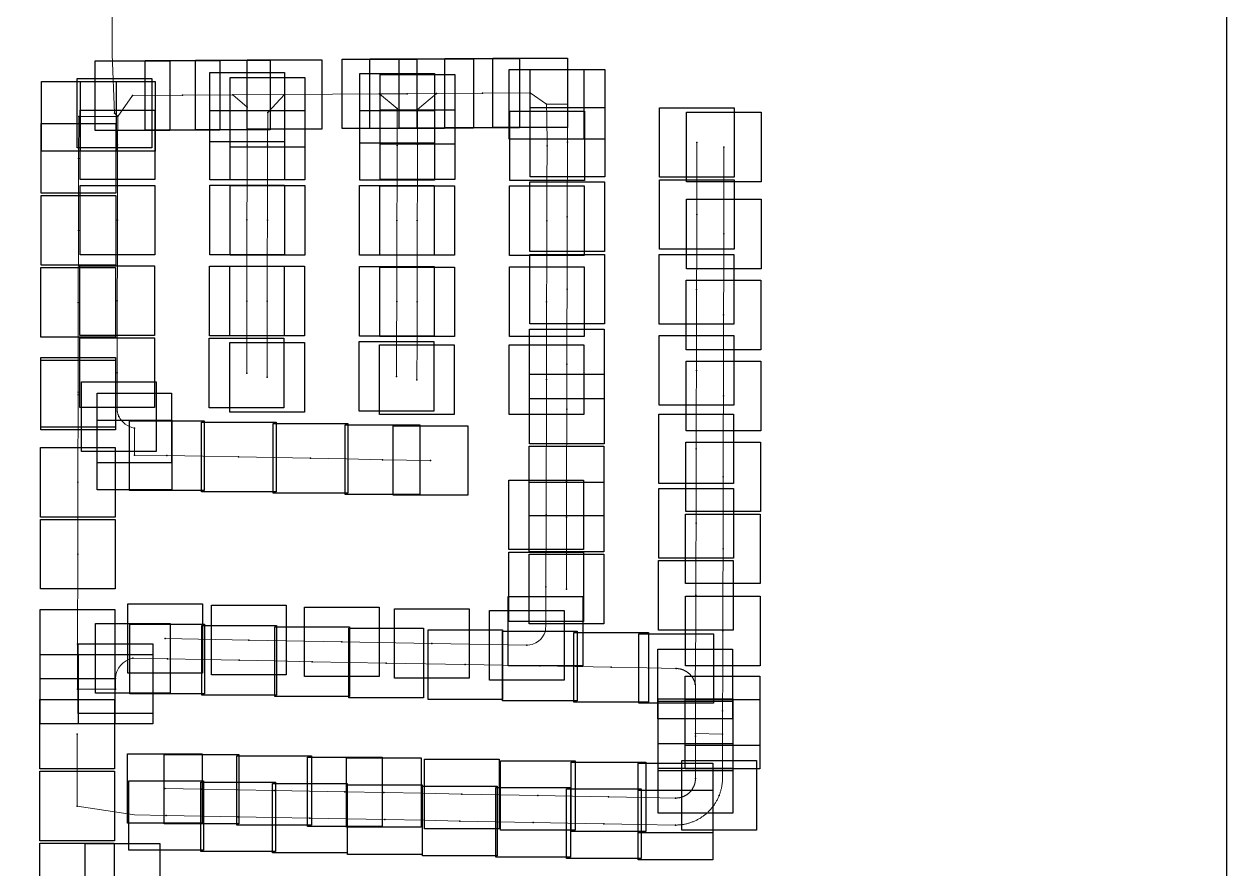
# Model space of a CAD drawing. Header units: millimetres. Extents: x 881174 to 1703730, y 372762 to 704197.
# Drawn here: x 885005 to 887011, y 670080 to 671489 of the extents above; entities that cross this region are included whole.
import ezdxf

# ---------------------------------------------------------------- set-up
doc = ezdxf.new("R2010")
doc.units = ezdxf.units.MM
for name, color, linetype, lineweight in [('2Block', 190, 'Continuous', 30), ('Capa1', 190, 'Continuous', 30), ('Exercise01', 190, 'Continuous', 30)]:
    doc.layers.add(name, color=color, linetype=linetype, lineweight=lineweight)
doc.layers.add('Polyline01', color=7, linetype='Continuous', lineweight=60, true_color=0xa451a4)

msp = doc.modelspace()

# ---------------------------------------------------------------- linework, layer by layer
at = {"layer": '2Block', "ltscale": 1.5}
for points in [[(885123.6, 671427.4), (885248.1, 671427.4), (885248.1, 671311.5), (885123.6, 671311.5)], [(885207.1, 671428), (885331.6, 671428), (885331.6, 671312), (885207.1, 671312)], [(885291, 671428.6), (885415.4, 671428.6), (885415.4, 671312.7), (885291, 671312.7)], [(885377.2, 671429.2), (885501.7, 671429.2), (885501.7, 671313.3), (885377.2, 671313.3)], [(885535.4, 671430.3), (885659.9, 671430.3), (885659.9, 671314.4), (885535.4, 671314.4)], [(885581.7, 671430.7), (885706.2, 671430.7), (885706.2, 671314.8), (885581.7, 671314.8)], [(885630.4, 671431.1), (885754.9, 671431.1), (885754.9, 671315.1), (885630.4, 671315.1)], [(885707.1, 671431.6), (885831.6, 671431.6), (885831.6, 671315.7), (885707.1, 671315.7)], [(885787, 671432.2), (885911.5, 671432.2), (885911.5, 671316.2), (885787, 671316.2)], [(885315.1, 671408.2), (885439.6, 671408.2), (885439.6, 671292.2), (885315.1, 671292.2)], [(885565.1, 671406.1), (885689.6, 671406.1), (885689.6, 671290.2), (885565.1, 671290.2)], [(885814.3, 671413), (885938.8, 671413), (885938.8, 671297.1), (885814.3, 671297.1)], [(885849.1, 671413), (885973.6, 671413), (885973.6, 671297.1), (885849.1, 671297.1)], [(885034.1, 671392.9), (885158.6, 671392.9), (885158.6, 671277), (885034.1, 671277)], [(885093.6, 671398.3), (885218.1, 671398.3), (885218.1, 671282.3), (885093.6, 671282.3)], [(885099.1, 671392.8), (885223.6, 671392.8), (885223.6, 671276.8), (885099.1, 671276.8)], [(885349.1, 671399.5), (885473.6, 671399.5), (885473.6, 671283.6), (885349.1, 671283.6)], [(885599.1, 671404.5), (885723.6, 671404.5), (885723.6, 671288.5), (885599.1, 671288.5)], [(885099, 671345.4), (885223.5, 671345.4), (885223.5, 671229.4), (885099, 671229.4)], [(885315, 671344.9), (885439.5, 671344.9), (885439.5, 671228.9), (885315, 671228.9)], [(885349, 671344.9), (885473.5, 671344.9), (885473.5, 671228.9), (885349, 671228.9)], [(885599, 671345.7), (885723.5, 671345.7), (885723.5, 671229.8), (885599, 671229.8)], [(885849, 671349.8), (885973.5, 671349.8), (885973.5, 671233.9), (885849, 671233.9)], [(886065, 671349.3), (886189.5, 671349.3), (886189.5, 671233.4), (886065, 671233.4)], [(885565, 671344.4), (885689.5, 671344.4), (885689.5, 671228.4), (885565, 671228.4)], [(885815, 671343.8), (885939.5, 671343.8), (885939.5, 671227.9), (885815, 671227.9)], [(886110, 671341.7), (886234.5, 671341.7), (886234.5, 671225.8), (886110, 671225.8)], [(885033.9, 671322.8), (885158.4, 671322.8), (885158.4, 671206.8), (885033.9, 671206.8)], [(885848.7, 671225.6), (885973.2, 671225.6), (885973.2, 671109.7), (885848.7, 671109.7)], [(886064.7, 671229.3), (886189.2, 671229.3), (886189.2, 671113.4), (886064.7, 671113.4)], [(885098.7, 671219.8), (885223.2, 671219.8), (885223.2, 671103.8), (885098.7, 671103.8)], [(885314.7, 671220.1), (885439.2, 671220.1), (885439.2, 671104.1), (885314.7, 671104.1)], [(885348.7, 671219.5), (885473.2, 671219.5), (885473.2, 671103.6), (885348.7, 671103.6)], [(885564.7, 671219.4), (885689.2, 671219.4), (885689.2, 671103.4), (885564.7, 671103.4)], [(885598.7, 671219.3), (885723.2, 671219.3), (885723.2, 671103.4), (885598.7, 671103.4)], [(885814.7, 671218.8), (885939.2, 671218.8), (885939.2, 671102.9), (885814.7, 671102.9)], [(885033.7, 671202.8), (885158.1, 671202.8), (885158.1, 671086.8), (885033.7, 671086.8)], [(886109.6, 671196.7), (886234.1, 671196.7), (886234.1, 671080.8), (886109.6, 671080.8)], [(885848.4, 671104.8), (885972.9, 671104.8), (885972.9, 670988.9), (885848.4, 670988.9)], [(886064.4, 671104.3), (886188.9, 671104.3), (886188.9, 670988.4), (886064.4, 670988.4)], [(885098.4, 671085.4), (885222.9, 671085.4), (885222.9, 670969.4), (885098.4, 670969.4)], [(885314.4, 671084.9), (885438.9, 671084.9), (885438.9, 670968.9), (885314.4, 670968.9)], [(885348.4, 671084.9), (885472.9, 671084.9), (885472.9, 670968.9), (885348.4, 670968.9)], [(885564.4, 671084.4), (885688.9, 671084.4), (885688.9, 670968.4), (885564.4, 670968.4)], [(885033.4, 671082.8), (885157.9, 671082.8), (885157.9, 670966.8), (885033.4, 670966.8)], [(885598.4, 671083.7), (885722.9, 671083.7), (885722.9, 670967.7), (885598.4, 670967.7)], [(885814.4, 671083.8), (885938.9, 671083.8), (885938.9, 670967.9), (885814.4, 670967.9)], [(886109.3, 671061.7), (886233.8, 671061.7), (886233.8, 670945.8), (886109.3, 670945.8)], [(885098.1, 670965.4), (885222.6, 670965.4), (885222.6, 670849.4), (885098.1, 670849.4)], [(885314.1, 670964.9), (885438.6, 670964.9), (885438.6, 670848.9), (885314.1, 670848.9)], [(885848.1, 670979.8), (885972.6, 670979.8), (885972.6, 670863.9), (885848.1, 670863.9)], [(886064.1, 670969.3), (886188.6, 670969.3), (886188.6, 670853.4), (886064.1, 670853.4)], [(885348.1, 670957.9), (885472.6, 670957.9), (885472.6, 670841.9), (885348.1, 670841.9)], [(885564.1, 670959.4), (885688.6, 670959.4), (885688.6, 670843.4), (885564.1, 670843.4)], [(885598.1, 670953.8), (885722.6, 670953.8), (885722.6, 670837.8), (885598.1, 670837.8)], [(885814.1, 670953.8), (885938.6, 670953.8), (885938.6, 670837.9), (885814.1, 670837.9)], [(885033, 670932.8), (885157.5, 670932.8), (885157.5, 670816.8), (885033, 670816.8)], [(885033, 670928.4), (885157.5, 670928.4), (885157.5, 670812.4), (885033, 670812.4)], [(886109, 670926.7), (886233.5, 670926.7), (886233.5, 670810.8), (886109, 670810.8)], [(885848, 670904.8), (885972.5, 670904.8), (885972.5, 670788.9), (885848, 670788.9)], [(885101, 670892.3), (885225.5, 670892.3), (885225.5, 670776.3), (885101, 670776.3)], [(885126.8, 670873.1), (885251.3, 670873.1), (885251.3, 670757.2), (885126.8, 670757.2)], [(885127.2, 670828.2), (885251.7, 670828.2), (885251.7, 670712.2), (885127.2, 670712.2)], [(885180.8, 670827.2), (885305.3, 670827.2), (885305.3, 670711.3), (885180.8, 670711.3)], [(885300.8, 670824.9), (885425.3, 670824.9), (885425.3, 670709), (885300.8, 670709)], [(886063.8, 670838.4), (886188.3, 670838.4), (886188.3, 670722.5), (886063.8, 670722.5)], [(885420.8, 670822.7), (885545.3, 670822.7), (885545.3, 670706.7), (885420.8, 670706.7)], [(885540.8, 670820.4), (885665.3, 670820.4), (885665.3, 670704.5), (885540.8, 670704.5)], [(885620.7, 670818.9), (885745.2, 670818.9), (885745.2, 670703), (885620.7, 670703)], [(885847.7, 670784.8), (885972.2, 670784.8), (885972.2, 670668.9), (885847.7, 670668.9)], [(886108.7, 670791.7), (886233.2, 670791.7), (886233.2, 670675.8), (886108.7, 670675.8)], [(885032.7, 670782.8), (885157.2, 670782.8), (885157.2, 670666.8), (885032.7, 670666.8)], [(885813.6, 670728.4), (885938.1, 670728.4), (885938.1, 670612.5), (885813.6, 670612.5)], [(885847.6, 670724.7), (885972, 670724.7), (885972, 670608.8), (885847.6, 670608.8)], [(886063.5, 670714.3), (886188, 670714.3), (886188, 670598.4), (886063.5, 670598.4)], [(885032.4, 670662.8), (885156.9, 670662.8), (885156.9, 670546.8), (885032.4, 670546.8)], [(886108.4, 670671.7), (886232.9, 670671.7), (886232.9, 670555.8), (886108.4, 670555.8)], [(885813.3, 670608.4), (885937.8, 670608.4), (885937.8, 670492.5), (885813.3, 670492.5)], [(885847.3, 670604.6), (885971.8, 670604.6), (885971.8, 670488.7), (885847.3, 670488.7)], [(886063.3, 670594.3), (886187.7, 670594.3), (886187.7, 670478.4), (886063.3, 670478.4)], [(885812.2, 670534.4), (885936.7, 670534.4), (885936.7, 670418.4), (885812.2, 670418.4)], [(886108.1, 670534.7), (886232.6, 670534.7), (886232.6, 670418.8), (886108.1, 670418.8)], [(885032.1, 670512.8), (885156.6, 670512.8), (885156.6, 670396.8), (885032.1, 670396.8)], [(885178, 670522.2), (885302.5, 670522.2), (885302.5, 670406.3), (885178, 670406.3)], [(885318, 670519.6), (885442.5, 670519.6), (885442.5, 670403.6), (885318, 670403.6)], [(885473, 670516.6), (885597.5, 670516.6), (885597.5, 670400.7), (885473, 670400.7)], [(885622.9, 670513.8), (885747.4, 670513.8), (885747.4, 670397.9), (885622.9, 670397.9)], [(885781.2, 670510.9), (885905.7, 670510.9), (885905.7, 670394.9), (885781.2, 670394.9)], [(885124.4, 670489.2), (885248.9, 670489.2), (885248.9, 670373.3), (885124.4, 670373.3)], [(885181.8, 670488.1), (885306.3, 670488.1), (885306.3, 670372.2), (885181.8, 670372.2)], [(885301.8, 670485.9), (885426.3, 670485.9), (885426.3, 670369.9), (885301.8, 670369.9)], [(885423.3, 670483.6), (885547.8, 670483.6), (885547.8, 670367.6), (885423.3, 670367.6)], [(885546.8, 670481.3), (885671.3, 670481.3), (885671.3, 670365.3), (885546.8, 670365.3)], [(885678.8, 670478.8), (885803.2, 670478.8), (885803.2, 670362.8), (885678.8, 670362.8)], [(885802.8, 670476.4), (885927.3, 670476.4), (885927.3, 670360.5), (885802.8, 670360.5)], [(885921.7, 670474.2), (886046.2, 670474.2), (886046.2, 670358.3), (885921.7, 670358.3)], [(886030.6, 670472.1), (886155, 670472.1), (886155, 670356.2), (886030.6, 670356.2)], [(885095.5, 670455.3), (885220, 670455.3), (885220, 670339.4), (885095.5, 670339.4)], [(886062.1, 670446.2), (886186.6, 670446.2), (886186.6, 670330.3), (886062.1, 670330.3)], [(885031.9, 670437.8), (885156.4, 670437.8), (885156.4, 670321.8), (885031.9, 670321.8)], [(885095.7, 670437.8), (885220.1, 670437.8), (885220.1, 670321.8), (885095.7, 670321.8)], [(886107.8, 670401.7), (886232.3, 670401.7), (886232.3, 670285.8), (886107.8, 670285.8)], [(885031.7, 670362.8), (885156.2, 670362.8), (885156.2, 670246.8), (885031.7, 670246.8)], [(886062.7, 670363.7), (886187.2, 670363.7), (886187.2, 670247.7), (886062.7, 670247.7)], [(886107.7, 670362.7), (886232.2, 670362.7), (886232.2, 670246.8), (886107.7, 670246.8)], [(886062.7, 670359.6), (886187.2, 670359.6), (886187.2, 670243.6), (886062.7, 670243.6)], [(886062.5, 670289), (886187, 670289), (886187, 670173.1), (886062.5, 670173.1)], [(885177.8, 670272.2), (885302.3, 670272.2), (885302.3, 670156.2), (885177.8, 670156.2)], [(885239, 670271), (885363.4, 670271), (885363.4, 670155.1), (885239, 670155.1)], [(885360, 670268.7), (885484.5, 670268.7), (885484.5, 670152.8), (885360, 670152.8)], [(885477.7, 670266.5), (885602.2, 670266.5), (885602.2, 670150.6), (885477.7, 670150.6)], [(885542.7, 670265.3), (885667.2, 670265.3), (885667.2, 670149.4), (885542.7, 670149.4)], [(885672.7, 670262.9), (885797.2, 670262.9), (885797.2, 670146.9), (885672.7, 670146.9)], [(885031.4, 670242.8), (885155.9, 670242.8), (885155.9, 670126.8), (885031.4, 670126.8)], [(885031.4, 670242.8), (885155.9, 670242.8), (885155.9, 670126.8), (885031.4, 670126.8)], [(885799.7, 670260.5), (885924.2, 670260.5), (885924.2, 670144.5), (885799.7, 670144.5)], [(885917.7, 670258.2), (886042.1, 670258.2), (886042.1, 670142.3), (885917.7, 670142.3)], [(886029, 670256.2), (886153.5, 670256.2), (886153.5, 670140.2), (886029, 670140.2)], [(886102.1, 670260.6), (886226.6, 670260.6), (886226.6, 670144.7), (886102.1, 670144.7)], [(885179.7, 670227.1), (885304.2, 670227.1), (885304.2, 670111.2), (885179.7, 670111.2)], [(885299.7, 670224.9), (885424.2, 670224.9), (885424.2, 670108.9), (885299.7, 670108.9)], [(885419.7, 670222.6), (885544.2, 670222.6), (885544.2, 670106.7), (885419.7, 670106.7)], [(885544.7, 670220.3), (885669.2, 670220.3), (885669.2, 670104.3), (885544.7, 670104.3)], [(885669.7, 670217.9), (885794.1, 670217.9), (885794.1, 670102), (885669.7, 670102)], [(885792.1, 670215.6), (885916.6, 670215.6), (885916.6, 670099.7), (885792.1, 670099.7)], [(885909.6, 670213.4), (886034.1, 670213.4), (886034.1, 670097.5), (885909.6, 670097.5)], [(886029.3, 670211.1), (886153.8, 670211.1), (886153.8, 670095.2), (886029.3, 670095.2)], [(885031.2, 670122.8), (885155.6, 670122.8), (885155.6, 670006.8), (885031.2, 670006.8)], [(885107.2, 670122.6), (885231.6, 670122.6), (885231.6, 670006.6), (885107.2, 670006.6)]]:
    msp.add_lwpolyline(points, close=True, dxfattribs=at)
at = {"layer": 'Capa1', "color": 1}
for p in [(885185.8, 671369.5), (885269.3, 671370), (885353.2, 671370.6), (885439.5, 671371.3), (885597.7, 671372.3), (885643.9, 671372.7), (885692.7, 671373.1), (885769.4, 671373.6), (885849.2, 671374.2), (885377.4, 671350.2), (885627.4, 671348.2), (885661.4, 671346.5), (885876.6, 671355), (885911.4, 671355.1), (885096.3, 671334.9), (885155.9, 671340.3), (885161.3, 671334.8), (885411.4, 671341.5), (885161.2, 671287.4), (885377.2, 671286.9), (885411.2, 671286.9), (885627.2, 671286.4), (885661.2, 671287.8), (885877.2, 671285.9), (885911.2, 671291.8), (886127.2, 671291.3), (885096.2, 671264.8), (886172.2, 671283.8), (885911, 671167.6), (886127, 671171.3), (885095.9, 671144.8), (885160.9, 671161.8), (885376.9, 671162.1), (885410.9, 671161.6), (885626.9, 671161.4), (885660.9, 671161.4), (885876.9, 671160.9), (886171.9, 671138.8), (885910.7, 671046.8), (886126.7, 671046.3), (885095.6, 671024.8), (885160.6, 671027.4), (885376.6, 671026.9), (885410.6, 671026.9), (885626.6, 671026.4), (885660.6, 671025.7), (885876.6, 671025.9), (886171.6, 671003.8), (885160.4, 670907.4), (885376.4, 670906.9), (885910.4, 670921.8), (886126.4, 670911.3), (885410.3, 670899.9), (885626.3, 670901.4), (885660.3, 670895.8), (885876.3, 670895.9), (885095.3, 670874.8), (885095.3, 670870.4), (886171.3, 670868.8), (885910.2, 670846.8), (885163.3, 670834.3), (885189.1, 670815.2), (885189.4, 670770.2), (885243.1, 670769.2), (885363, 670767), (885483, 670764.7), (886126.1, 670780.5), (885603, 670762.4), (885683, 670760.9), (885094.9, 670724.8), (885909.9, 670726.8), (886171, 670733.8), (885875.8, 670670.4), (885909.8, 670666.7), (886125.8, 670656.3), (885094.7, 670604.8), (886170.7, 670613.8), (885875.5, 670550.4), (885909.5, 670546.6), (886125.5, 670536.3), (885240.3, 670464.2), (885874.5, 670476.4), (886170.4, 670476.8), (885094.3, 670454.8), (885380.2, 670461.6), (885535.2, 670458.7), (885685.2, 670455.9), (885843.5, 670452.9), (885186.7, 670431.2), (885244.1, 670430.1), (885364.1, 670427.9), (885485.6, 670425.6), (885609, 670423.3), (885741, 670420.8), (885865.1, 670418.5), (885984, 670416.2), (886092.8, 670414.2), (885157.7, 670397.3), (886124.4, 670388.2), (885094.1, 670379.8), (885157.9, 670379.8), (886170.1, 670343.8), (885094, 670304.8), (886125, 670305.7), (886170, 670304.8), (886125, 670301.6), (886124.8, 670231), (885240, 670214.2), (885301.2, 670213), (885422.3, 670210.8), (885540, 670208.6), (885605, 670207.3), (885734.9, 670204.9), (885861.9, 670202.5), (886164.4, 670202.7), (885093.7, 670184.8), (885093.7, 670184.8), (885979.9, 670200.3), (886091.2, 670198.2), (885242, 670169.2), (885362, 670166.9), (885481.9, 670164.6), (885606.9, 670162.3), (885731.9, 670159.9), (885854.3, 670157.7), (885971.9, 670155.4), (886091.5, 670153.2)]:
    msp.add_point(p, dxfattribs=at)
at = {"layer": 'Exercise01', "ltscale": 1.5}
msp.add_lwpolyline([(881173.9, 665063.8), (887011, 665063.8), (887011, 673564.4), (881173.9, 673564.4)], close=True, dxfattribs=at)
at = {"layer": 'Polyline01', "lineweight": 0}
for points in [[(885155.9, 671340.3), (885152.1, 671438.2), (885151.7, 671693.8)], [(885353.2, 671370.6), (885439.5, 671371.3)], [(885692.7, 671373.1), (885661.4, 671346.5)], [(885849.2, 671374.2), (885876.6, 671355)], [(885876.6, 671355), (885911.4, 671355.1)], [(885161.3, 671334.8), (885096.3, 671334.9)], [(885161.3, 671334.8), (885155.9, 671340.3)], [(885189.1, 670815.2), (885189.4, 670770.2)], [(886124.4, 670388.2), (886125.4, 670481.1), (886125.5, 670536.3)], [(886125, 670305.7), (886170, 670304.8)]]:
    msp.add_lwpolyline(points, dxfattribs=at).dxf.unprotected_set("ltscale", 0)
at = {"layer": 'Polyline01', "lineweight": 0, "flags": 128}
for points in [[(885185.8, 671369.5), (885161.3, 671334.8)], [(885269.3, 671370), (885185.8, 671369.5)], [(885269.3, 671370), (885353.2, 671370.6)], [(885353.2, 671370.6), (885377.4, 671350.2)], [(885439.5, 671371.3), (885411.4, 671341.5)], [(885439.5, 671371.3), (885519.4, 671371.8), (885597.7, 671372.3)], [(885597.7, 671372.3), (885611, 671372.4), (885643.9, 671372.7)], [(885597.7, 671372.3), (885627.4, 671348.2)], [(885643.9, 671372.7), (885692.7, 671373.1)], [(885769.4, 671373.6), (885692.7, 671373.1)], [(885769.4, 671373.6), (885849.2, 671374.2)], [(885377.4, 671350.2), (885377.2, 671286.9)], [(885627.4, 671348.2), (885627.2, 671286.4)], [(885661.4, 671346.5), (885661.2, 671287.8)], [(885876.6, 671355), (885877.1, 671335.2), (885877.2, 671285.9)], [(885911.4, 671355.1), (885911.2, 671291.8)], [(885096.3, 671334.9), (885096.2, 671264.8)], [(885161.3, 671334.8), (885161.2, 671287.4)], [(885411.4, 671341.5), (885411.2, 671286.9)], [(885161.2, 671287.4), (885161.1, 671222.4), (885160.9, 671161.8)], [(885377.2, 671286.9), (885377.1, 671221.9), (885376.9, 671162.1)], [(885411.2, 671286.9), (885411.1, 671221.9), (885410.9, 671161.6)], [(885627.2, 671286.4), (885627.1, 671221.4), (885626.9, 671161.4)], [(885661.2, 671287.8), (885661.1, 671221.4), (885660.9, 671161.4)], [(885877.2, 671285.9), (885877.1, 671220.9), (885876.9, 671160.9)], [(885911.2, 671291.8), (885911, 671167.6)], [(886127, 671171.3), (886127.2, 671291.3)], [(885096.2, 671264.8), (885095.9, 671144.8)], [(886171.9, 671138.8), (886172.1, 671208.8), (886172.2, 671283.8)], [(885911, 671167.6), (885910.8, 671111.8), (885910.7, 671046.8)], [(886126.7, 671046.3), (886126.8, 671111.3), (886127, 671167.8), (886127, 671171.3)], [(885095.9, 671144.8), (885095.6, 671024.8)], [(885160.9, 671161.8), (885160.8, 671102.4), (885160.6, 671027.4)], [(885376.9, 671162.1), (885376.8, 671101.9), (885376.6, 671026.9)], [(885410.9, 671161.6), (885410.8, 671101.9), (885410.6, 671026.9)], [(885626.9, 671161.4), (885626.8, 671101.4), (885626.6, 671026.4)], [(885660.9, 671161.4), (885660.8, 671086.4), (885660.6, 671025.7)], [(885876.9, 671160.9), (885876.8, 671085.9), (885876.6, 671025.9)], [(886171.6, 671003.8), (886171.8, 671078.8), (886171.9, 671138.8)], [(885910.7, 671046.8), (885910.5, 670981.8), (885910.4, 670921.8)], [(886126.4, 670911.3), (886126.5, 670986.3), (886126.7, 671046.3)], [(885095.6, 671024.8), (885095.3, 670874.8)], [(885160.6, 671027.4), (885160.4, 670907.4)], [(885376.6, 671026.9), (885376.4, 670906.9)], [(885410.6, 671026.9), (885410.5, 670961.9), (885410.3, 670899.9)], [(885626.6, 671026.4), (885626.5, 670961.4), (885626.3, 670901.4)], [(885660.6, 671025.7), (885660.5, 670961.4), (885660.3, 670895.8)], [(885876.6, 671025.9), (885876.5, 670960.9), (885876.3, 670895.9)], [(886171.3, 670868.8), (886171.4, 670943.8), (886171.6, 671003.8)], [(885160.4, 670907.4), (885160.2, 670848.2), (885160.2, 670847.7), (885160.2, 670847.1), (885160.3, 670846.5), (885160.3, 670845.9), (885160.3, 670845.4), (885160.4, 670844.8), (885160.5, 670844.2), (885160.5, 670843.7), (885160.6, 670843.1), (885160.7, 670842.5), (885160.8, 670842), (885160.9, 670841.4), (885161, 670840.8), (885161.2, 670840.3), (885161.3, 670839.7), (885161.5, 670839.2), (885161.6, 670838.6), (885161.8, 670838), (885162, 670837.5), (885162.2, 670837), (885162.4, 670836.4), (885162.6, 670835.9), (885162.8, 670835.3), (885163, 670834.8), (885163.3, 670834.3)], [(885910.4, 670921.8), (885910.2, 670846.8)], [(886126.1, 670780.5), (886126.2, 670851.3), (886126.4, 670911.3)], [(885876.3, 670895.9), (885875.8, 670670.4)], [(885095.3, 670870.4), (885094.9, 670724.8)], [(885095.3, 670874.8), (885095.3, 670870.4)], [(886171, 670733.8), (886171.1, 670808.8), (886171.3, 670868.8)], [(885910.2, 670846.8), (885909.9, 670726.8)], [(885189.4, 670770.2), (885243.1, 670769.2)], [(885243.1, 670769.2), (885303.1, 670768.1), (885363, 670767)], [(885363, 670767), (885423, 670765.8), (885483, 670764.7)], [(885483, 670764.7), (885543, 670763.6), (885603, 670762.4)], [(886125.8, 670656.3), (886125.9, 670721.3), (886126.1, 670780.5)], [(885603, 670762.4), (885683, 670760.9)], [(885094.7, 670604.8), (885094.9, 670724.8)], [(885909.9, 670726.8), (885909.8, 670666.7)], [(886170.7, 670613.8), (886171, 670733.8)], [(885875.8, 670670.4), (885875.5, 670550.4)], [(885909.8, 670666.7), (885909.7, 670606.8), (885909.5, 670546.6)], [(886125.5, 670536.3), (886125.6, 670596.3), (886125.8, 670656.3)], [(885094.3, 670454.8), (885094.7, 670604.8)], [(886170.4, 670476.8), (886170.5, 670538.8), (886170.7, 670613.8)], [(885875.5, 670550.4), (885875.3, 670489.8), (885874.5, 670476.4)], [(885380.2, 670461.6), (885240.3, 670464.2)], [(886170.1, 670343.8), (886170.2, 670403.8), (886170.4, 670476.8)], [(885094.1, 670379.8), (885094.1, 670379.8), (885094.3, 670454.8)], [(885535.2, 670458.7), (885380.2, 670461.6)], [(885685.2, 670455.9), (885535.2, 670458.7)], [(885843.5, 670452.9), (885685.2, 670455.9)], [(885244.1, 670430.1), (885186.7, 670431.2)], [(885364.1, 670427.9), (885304.1, 670429), (885244.1, 670430.1)], [(885485.6, 670425.6), (885424.1, 670426.8), (885364.1, 670427.9)], [(885609, 670423.3), (885485.6, 670425.6)], [(885741, 670420.8), (885609, 670423.3)], [(885865.1, 670418.5), (885804, 670419.6), (885741, 670420.8)], [(885984, 670416.2), (885924, 670417.4), (885865.1, 670418.5)], [(886092.8, 670414.2), (886043.9, 670415.1), (885984, 670416.2)], [(886124.4, 670388.2), (886124.2, 670389.1), (886124, 670389.7), (886123.9, 670390.2), (886123.7, 670390.8), (886123.5, 670391.3), (886123.4, 670391.9), (886123.2, 670392.4), (886123, 670392.9), (886122.8, 670393.5), (886122.5, 670394), (886122.3, 670394.5), (886122.1, 670395.1), (886121.8, 670395.6), (886121.6, 670396.1), (886121.3, 670396.6), (886121, 670397.1), (886120.8, 670397.6), (886120.5, 670398.1), (886120.2, 670398.6), (886119.9, 670399.1), (886119.5, 670399.6), (886119.2, 670400.1), (886118.9, 670400.5), (886118.5, 670401), (886118.2, 670401.4), (886117.8, 670401.9), (886117.5, 670402.3), (886117.1, 670402.8), (886116.7, 670403.2), (886116.3, 670403.6), (886115.9, 670404.1), (886115.5, 670404.5), (886115.1, 670404.9), (886114.7, 670405.3), (886114.3, 670405.7), (886113.8, 670406), (886113.4, 670406.4), (886113, 670406.8), (886112.5, 670407.1), (886112.1, 670407.5), (886111.6, 670407.8), (886111.1, 670408.2), (886110.7, 670408.5), (886110.2, 670408.8), (886109.7, 670409.1), (886109.2, 670409.4), (886108.7, 670409.7), (886108.2, 670410), (886107.7, 670410.3), (886107.2, 670410.6), (886106.7, 670410.8), (886106.2, 670411.1), (886105.6, 670411.3), (886105.1, 670411.5), (886104.6, 670411.8), (886104, 670412), (886103.5, 670412.2), (886103, 670412.4), (886102.4, 670412.5), (886101.9, 670412.7), (886101.3, 670412.9), (886100.8, 670413), (886100.2, 670413.2), (886099.6, 670413.3), (886099.1, 670413.4), (886098.5, 670413.6), (886097.9, 670413.7), (886097.4, 670413.8), (886096.8, 670413.9), (886096.2, 670413.9), (886095.7, 670414), (886095.1, 670414.1), (886094.5, 670414.1), (886093.9, 670414.1), (886093.4, 670414.2), (886092.8, 670414.2)], [(885157.7, 670397.3), (885157.9, 670379.8)], [(885157.9, 670379.8), (885094.1, 670379.8)], [(886170, 670304.8), (886170.1, 670343.8)], [(885093.7, 670184.8), (885094, 670304.8)], [(886125, 670305.7), (886125, 670301.6)], [(886170, 670304.8), (886169.9, 670268.8), (886169.8, 670231), (886169.8, 670229.2), (886169.7, 670227.9), (886169.6, 670226.5), (886169.6, 670225.1), (886169.4, 670223.8), (886169.3, 670222.4), (886169.1, 670221.1), (886168.9, 670219.7), (886168.7, 670218.4), (886168.5, 670217), (886168.2, 670215.7), (886168, 670214.4), (886167.7, 670213.1), (886167.3, 670211.7), (886167, 670210.4), (886166.6, 670209.1), (886166.2, 670207.8), (886165.8, 670206.5), (886165.3, 670205.2), (886164.9, 670203.9), (886164.4, 670202.7)], [(886125, 670301.6), (886124.8, 670231)], [(886124.8, 670231), (886124.8, 670230), (886124.7, 670229.4), (886124.7, 670228.8), (886124.7, 670228.3), (886124.6, 670227.7), (886124.5, 670227.1), (886124.5, 670226.5), (886124.4, 670226), (886124.3, 670225.4), (886124.2, 670224.8), (886124.1, 670224.3), (886123.9, 670223.7), (886123.8, 670223.1), (886123.7, 670222.6), (886123.5, 670222), (886123.3, 670221.5), (886123.2, 670220.9), (886123, 670220.4), (886122.8, 670219.8), (886122.6, 670219.3), (886122.4, 670218.8), (886122.1, 670218.2), (886121.9, 670217.7), (886121.7, 670217.2), (886121.4, 670216.7), (886121.2, 670216.2), (886120.9, 670215.6), (886120.6, 670215.1), (886120.3, 670214.6), (886120.1, 670214.1), (886119.8, 670213.7), (886119.4, 670213.2), (886119.1, 670212.7), (886118.8, 670212.2), (886118.5, 670211.7), (886118.1, 670211.3), (886117.8, 670210.8), (886117.4, 670210.4), (886117, 670209.9), (886116.7, 670209.5), (886116.3, 670209.1), (886115.9, 670208.6), (886115.5, 670208.2), (886115.1, 670207.8), (886114.7, 670207.4), (886114.3, 670207), (886113.8, 670206.6), (886113.4, 670206.2), (886113, 670205.9), (886112.5, 670205.5), (886112.1, 670205.1), (886111.6, 670204.8), (886111.1, 670204.5), (886110.7, 670204.1), (886110.2, 670203.8), (886109.7, 670203.5), (886109.2, 670203.2), (886108.8, 670202.9), (886108.2, 670202.6), (886107.8, 670202.3), (886107.2, 670202), (886106.7, 670201.8), (886106.2, 670201.5), (886105.7, 670201.2), (886105.2, 670201), (886104.6, 670200.8), (886104.1, 670200.6), (886103.6, 670200.4), (886103, 670200.2), (886102.5, 670200), (886101.9, 670199.8), (886101.4, 670199.6), (886100.8, 670199.4), (886100.3, 670199.3), (886099.7, 670199.1), (886099.2, 670199), (886098.6, 670198.9), (886098, 670198.8), (886097.5, 670198.7), (886096.9, 670198.6), (886096.3, 670198.5), (886095.8, 670198.4), (886095.2, 670198.4), (886094.6, 670198.3), (886094, 670198.3), (886093.5, 670198.2), (886092.9, 670198.2), (886092.3, 670198.2), (886091.7, 670198.2), (886091.2, 670198.2)], [(885301.2, 670213), (885240, 670214.2)], [(885422.3, 670210.8), (885301.2, 670213)], [(885540, 670208.6), (885422.3, 670210.8)], [(885605, 670207.3), (885540, 670208.6)], [(885734.9, 670204.9), (885670, 670206.1), (885605, 670207.3)], [(885861.9, 670202.5), (885799.9, 670203.7), (885734.9, 670204.9)], [(885979.9, 670200.3), (885919.9, 670201.4), (885861.9, 670202.5)], [(886164.4, 670202.7), (886163.7, 670200.9), (886163.1, 670199.7), (886162.6, 670198.4), (886162, 670197.2), (886161.4, 670196), (886160.8, 670194.8), (886160.1, 670193.6), (886159.5, 670192.4), (886158.8, 670191.2), (886158.1, 670190.1), (886157.3, 670188.9), (886156.6, 670187.8), (886155.8, 670186.6), (886155, 670185.5), (886154.2, 670184.4), (886153.4, 670183.4), (886152.6, 670182.3), (886151.7, 670181.2), (886150.8, 670180.2), (886149.9, 670179.2), (886149, 670178.2), (886148.1, 670177.2), (886147.1, 670176.2), (886146.2, 670175.2), (886145.2, 670174.3), (886144.2, 670173.4), (886143.2, 670172.5), (886142.1, 670171.6), (886141.1, 670170.7), (886140, 670169.9), (886138.9, 670169), (886137.8, 670168.2), (886136.7, 670167.4), (886135.6, 670166.7), (886134.1, 670165.6), (886132.9, 670164.9), (886131.7, 670164.2), (886130.6, 670163.5), (886129.4, 670162.8), (886128.2, 670162.2), (886127, 670161.6), (886125.7, 670161), (886124.5, 670160.4), (886123.3, 670159.8), (886122, 670159.3), (886120.8, 670158.8), (886119.5, 670158.3), (886118.2, 670157.8), (886116.9, 670157.3), (886115.6, 670156.9), (886114.3, 670156.5), (886113, 670156.1), (886111.7, 670155.8), (886110.4, 670155.4), (886109.1, 670155.1), (886107.8, 670154.8), (886106.4, 670154.6), (886105.1, 670154.3), (886103.7, 670154.1), (886102.4, 670153.9), (886101, 670153.7), (886099.7, 670153.6), (886098.3, 670153.5), (886097, 670153.4), (886095.6, 670153.3), (886094.3, 670153.2), (886092.9, 670153.2), (886091.5, 670153.2)], [(885242, 670169.2), (885189.1, 670170), (885093.7, 670184.8)], [(886091.2, 670198.2), (886039.9, 670199.1), (885979.9, 670200.3)], [(885362, 670166.9), (885302, 670168), (885242, 670169.2)], [(885481.9, 670164.6), (885422, 670165.8), (885362, 670166.9)], [(885606.9, 670162.3), (885481.9, 670164.6)], [(885731.9, 670159.9), (885671.9, 670161.1), (885606.9, 670162.3)], [(885854.3, 670157.7), (885791.9, 670158.8), (885731.9, 670159.9)], [(885971.9, 670155.4), (885911.9, 670156.6), (885854.3, 670157.7)], [(886091.5, 670153.2), (886090.9, 670153.2), (886090.3, 670153.2), (886031.8, 670154.3), (885971.9, 670155.4)]]:
    msp.add_lwpolyline(points, dxfattribs=at).dxf.unprotected_set("ltscale", 0)
for points in [[(885163.3, 670834.3, 0.229773), (885189.1, 670815.2)], [(885186.7, 670431.2, 0.355889), (885157.7, 670397.3)]]:
    msp.add_lwpolyline(points, format="xyb", dxfattribs=at).dxf.unprotected_set("ltscale", 0)
at = {"layer": 'Polyline01', "lineweight": 0}
for points in [[(885874.5, 670476.4, -0.324398), (885843.5, 670452.9)], [(886125, 670305.7), (886125.1, 670381.1, 0.054453), (886124.4, 670388.2)]]:
    msp.add_lwpolyline(points, format="xyb", dxfattribs=at).dxf.unprotected_set("ltscale", 0)

doc.saveas('drawing.dxf')
